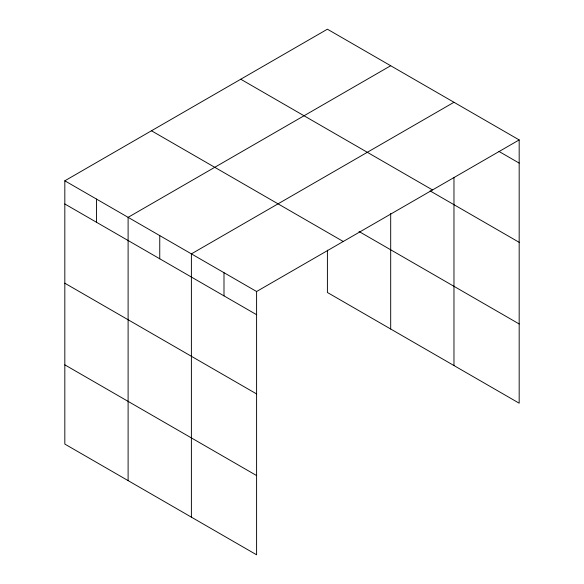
<?xml version="1.0" encoding="UTF-8"?>
<svg xmlns="http://www.w3.org/2000/svg" width="584" height="584" viewBox="0 0 584 584"><rect width="100%" height="100%" fill="white"/><g stroke="black" fill="none" stroke-linecap="round" stroke-linejoin="round"><path stroke-width="0.88" d="M64.824 180.799L256.595 291.518L256.595 554.8L64.824 444.081L64.824 180.799L327.405 29.2L519.176 139.919L519.176 403.201L327.405 292.482L327.405 250.164M390.689 65.736L128.108 217.336L128.108 480.617M453.972 102.273L191.391 253.872L191.391 517.154M256.595 291.518L519.176 139.919M498.999 151.446L519.176 163.097M240.754 79.227L432.525 189.946M430.05 190.873L519.176 242.331M359.043 231.512L519.176 323.967M151.475 130.772L343.246 241.491M64.824 203.977L256.595 314.696M64.824 283.211L256.595 393.93M64.824 364.847L256.595 475.566M453.972 177.675L453.972 365.555M390.689 213.503L390.689 329.018M223.993 272.699L223.993 295.876M159.753 235.607L159.753 258.785M96.462 199.071L96.462 222.248"/></g></svg>
